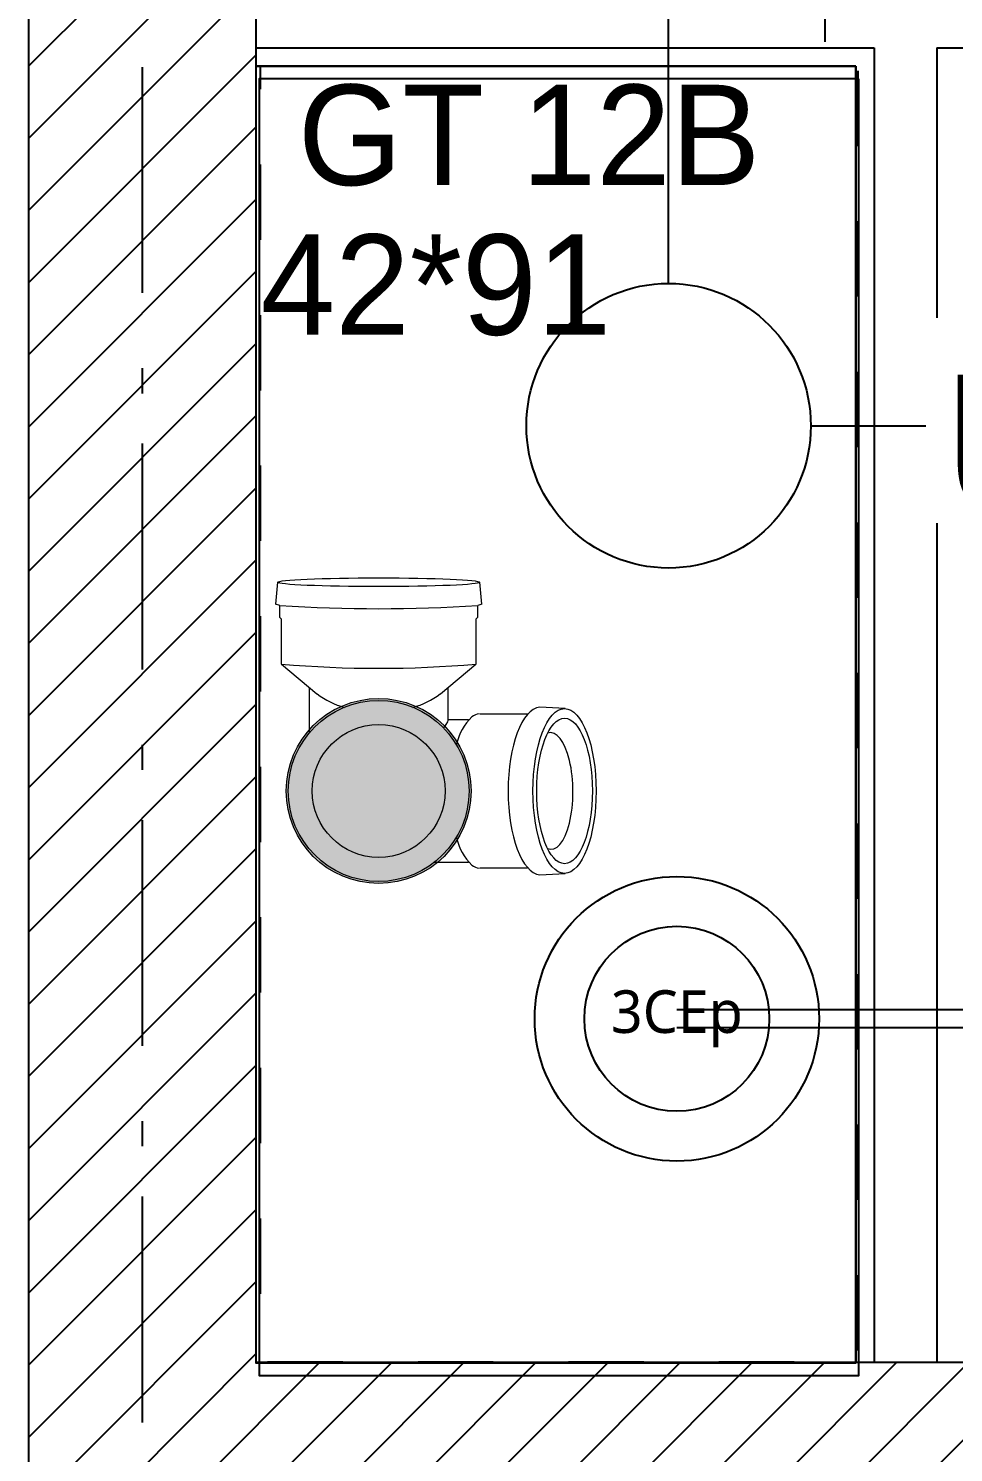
# Model space of a CAD drawing. Header units: centimetres. Extents: x 2191 to 12545, y -680 to 18662.
# Drawn here: x 9812.5 to 9877.5, y 4294 to 4394 of the extents above; entities that cross this region are included whole.
import ezdxf

# ---------------------------------------------------------------- set-up
doc = ezdxf.new("R2010")
doc.units = ezdxf.units.CM
for name, pattern in [('ISO-03', [1.5, 0.6, -0.9]), ('Style de ligne -1', [0.41664, 0.20828, -0.20836]), ('Style de ligne -6', [1.04164, 0.625, -0.20828, 0.06943, -0.13893]), ('VW-01', [0.41656, 0.20828, -0.20828])]:
    doc.linetypes.add(name, pattern=pattern)
for name, color, linetype in [('B Aménagement intérieur', 252, 'Continuous'), ('B GÈnÈral_Hatch', 252, 'Continuous'), ('B Général', 252, 'Continuous'), ('C ANNOTATIONS-niveaux', 252, 'Continuous'), ('C ANNOTATIONS-prestations', 252, 'Continuous'), ('C ANNOTATIONS-textes-numérotation gaine', 252, 'ISO-03'), ('F REMPLISSAGE-vert clair', 252, 'Continuous'), ('F REMPLISSAGE-vert foncé', 252, 'Continuous'), ('prlm-CHAUFF', 4, 'Continuous'), ('prlm-EAU-CHU', 42, 'Continuous'), ('prlm-EAU-EUEV', 25, 'Continuous'), ('prlm-GT', 242, 'Continuous'), ('prlm-VMC', 93, 'Continuous')]:
    doc.layers.add(name, color=color, linetype=linetype)
doc.layers.add('prlm-ELEC-CFO', color=1, linetype='Continuous', lineweight=25)
doc.styles.add('Eurostile', font='Eurosti.TTF')
doc.styles.add('prlm-chauff', font='trebucbi.ttf', dxfattribs={"height": 18})
doc.styles.add('prlm-elec-cfo', font='comic.ttf', dxfattribs={"height": 12})
pattern_1 = [(45, (0, 0), (2.4253472, -2.6458333), [])]

# ---------------------------------------------------------------- blocks, each defined once
blk = doc.blocks.new('B 70.VMC')
at = {"layer": 'B Général', "linetype": 'Style de ligne -1', "ltscale": 25.4}
blk.add_line((0, 10.77), (0, 17), dxfattribs=at)
at = {"layer": 'B Général', "linetype": 'Continuous', "flags": 128}
blk.add_lwpolyline([(0, 10.77), (-8.34, -6.52), (8.34, -6.52)], close=True, dxfattribs=at)
at = {"layer": 'C ANNOTATIONS-prestations', "insert": (-7.15, -7.39), "char_height": 4.706, "attachment_point": 1, "line_spacing_factor": 0.894142, "style": 'Eurostile'}
blk.add_mtext('VMC', dxfattribs=at)
blk = doc.blocks.new('B 70.T2 S307 (2D)')
at = {"layer": 'B Général', "linetype": 'Continuous'}
for p, q in [((-361.57, -200.48), (-319.39, -200.48)), ((-319.39, -200.48), (-319.39, -291.56))]:
    blk.add_line(p, q, dxfattribs=at)
at = {"layer": 'F REMPLISSAGE-vert clair'}
for p, q in [((-361.57, -199.18), (-318.09, -199.18)), ((-318.09, -199.18), (-318.09, -291.56)), ((-313.69, -199.18), (-273.23, -199.18)), ((-313.69, -199.18), (-313.69, -291.56))]:
    blk.add_line(p, q, dxfattribs=at)
at = {"layer": 'F REMPLISSAGE-vert foncé'}
for p, q in [((-361.57, -199.18), (-318.09, -199.18)), ((-318.09, -199.18), (-318.09, -291.56)), ((-313.69, -199.18), (-273.23, -199.18)), ((-313.69, -199.18), (-313.69, -291.56))]:
    blk.add_line(p, q, dxfattribs=at)
at = {"layer": 'F REMPLISSAGE-vert foncé', "linetype": 'Continuous'}
for p, q in [((-361.57, -200.48), (-319.39, -200.48)), ((-319.39, -200.48), (-319.39, -291.56))]:
    blk.add_line(p, q, dxfattribs=at)
at = {"layer": 'B Général', "xscale": -1, "rotation": 180}
blk.add_blockref('B 70.VMC', (-321.57, -182.71), dxfattribs=at)
blk = doc.blocks.new('B 70.Groupe-29-1')
at = {"layer": 'C ANNOTATIONS-textes-numérotation gaine', "linetype": 'VW-01', "ltscale": 25.4, "flags": 128}
blk.add_lwpolyline([(9828.81, 4391.4), (9870.81, 4391.4), (9870.81, 4300.33), (9828.81, 4300.33)], close=True, dxfattribs=at)
at = {"layer": 'C ANNOTATIONS-textes-numérotation gaine', "insert": (9828.8, 4390.1), "char_height": 7.059, "width": 42, "attachment_point": 1, "line_spacing_factor": 0.894142, "style": 'Eurostile'}
blk.add_mtext(' GT 12B\\P42*91', dxfattribs=at)
blk = doc.blocks.new('xi.3cep130-200')
at = {"layer": 'prlm-CHAUFF', "color": 0}
for radius in [10, 6.5]:
    blk.add_circle((0, 0), radius, dxfattribs=at)
at = {"layer": 'prlm-CHAUFF', "color": 0, "insert": (0, 0), "char_height": 3, "width": 9.7815, "attachment_point": 5, "style": 'prlm-chauff'}
blk.add_mtext('\\pxqc;3CEp', dxfattribs=at)
blk = doc.blocks.new('xi.chu')
at = {"layer": 'prlm-EAU-EUEV', "linetype": 'ByBlock', "lineweight": 5}
blk.add_hatch(color=0, dxfattribs=at).paths.add_polyline_path([(6.5, 0, 1), (-6.5, 0, 1)])
at = {"layer": 'prlm-EAU-EUEV', "color": 0, "linetype": 'ByBlock', "lineweight": 5}
blk.add_circle((0, 0), 6.5, dxfattribs=at)
blk = doc.blocks.new('xi.aam22')
at = {"layer": 'prlm-EAU-CHU', "color": 0, "lineweight": 13}
for p, q in [((-5.8, 13.12), (-5.89, 11.33)), ((5.89, 11.33), (5.8, 13.12)), ((-5.41, 10.46), (-5.41, 7.11)), ((5.41, 7.11), (5.41, 10.46)), ((-13.12, 7.25), (-14.67, 7.11)), ((-13.12, 7.25), (-13.03, 6.97)), ((-12.22, 6.97), (-13.03, 6.97)), ((-12.09, 6.85), (-12.22, 6.97)), ((-8.92, 6.85), (-12.09, 6.85)), ((-6.83, 4.34), (-8.91, 6.84)), ((-5, 6.32), (-5, 4.87)), ((5, 3.93), (5, 6.32)), ((-7.27, 4.87), (-4.96, 4.87)), ((-8.91, -6.84), (-6.83, -4.34)), ((-4.09, -4.87), (-7.27, -4.87)), ((-13.03, -6.94), (-13.12, -7.25)), ((-13.03, -6.97), (-12.22, -6.97)), ((-12.22, -6.97), (-12.09, -6.85)), ((-12.09, -6.85), (-8.92, -6.85)), ((-14.67, -7.11), (-13.12, -7.25))]:
    blk.add_line(p, q, dxfattribs=at)
at = {"layer": 'prlm-EAU-CHU', "color": 0, "lineweight": 13, "flags": 128}
blk.add_lwpolyline([(-4.96, 4.87), (-4.86, 4.84), (-4.68, 4.73), (-4.43, 4.56)], dxfattribs=at)
at = {"layer": 'prlm-EAU-CHU', "color": 0, "lineweight": 13}
for radius in [6.36, 4.67]:
    blk.add_circle((0, 0), radius, dxfattribs=at)
for centre, radius, start, end in [((-4.48, 7.14), 0.936, 184.6605, 218.1259), ((4.48, 7.14), 0.936, 321.8741, 355.3395), ((-119.65, -0.01), 106.84, 356.281, 3.7477), ((-87.18, 0), 78.56, 354.9975, 5.0025), ((-2.54, 9.09), 3.68, 223.507, 258.776), ((2.54, 9.09), 3.68, 281.224, 316.493), ((-11.68, 0.73), 6.05, 16.1332, 36.5542), ((-11.68, -0.73), 6.05, 323.4458, 343.8668)]:
    blk.add_arc(centre, radius, start, end, dxfattribs=at)
for centre, major_axis, ratio in [((0, 13.07), (5.79, 0), 0.383426), ((0, 13.07), (5.11, 0), 0.383329), ((-14.67, 0), (0, -7.1), 0.043635)]:
    blk.add_ellipse(centre, major_axis=major_axis, ratio=ratio, dxfattribs=at)
for centre, major_axis, ratio, start_param, end_param in [((0, 12.09), (-4.1, -0.03), 0.383971, 2.986035, 6.398097), ((0, 11.41), (-5.89, 0), 0.391508, 0.036281, 3.105311)]:
    blk.add_ellipse(centre, major_axis=major_axis, ratio=ratio, start_param=start_param, end_param=end_param, dxfattribs=at)

msp = doc.modelspace()

# ---------------------------------------------------------------- hatches: boundary and pattern name
at = {"layer": 'B GÈnÈral_Hatch', "linetype": 'Continuous'}
h = msp.add_hatch(dxfattribs=at)
h.set_pattern_fill('50_BETON', color=256, style=0, pattern_type=2)
h.set_pattern_definition(pattern_1)
h.paths.add_polyline_path([(9812.48, 4282.32), (9828.48, 4300.32), (9828.48, 4917.39), (9812.48, 4917.39)])
h = msp.add_hatch(dxfattribs=at)
h.set_pattern_fill('50_BETON', color=256, style=0, pattern_type=2)
h.set_pattern_definition(pattern_1)
h.paths.add_polyline_path([(10086.42, 4300.33), (9828.48, 4300.32), (9812.48, 4282.32), (10086.43, 4282.33)])

# ---------------------------------------------------------------- linework, layer by layer
at = {"layer": 'B Général', "linetype": 'Continuous', "lineweight": 18}
for p, q in [((9812.48, 4917.39), (9812.48, 4282.32)), ((9828.48, 4917.39), (9828.48, 4300.32)), ((9828.48, 4300.32), (10086.42, 4300.33))]:
    msp.add_line(p, q, dxfattribs=at)
at = {"layer": 'B Général', "linetype": 'Continuous'}
for p, q in [((9812.48, 4917.39), (9812.48, 4282.32)), ((9828.48, 4917.39), (9828.48, 4300.32)), ((9828.48, 4300.32), (10086.42, 4300.33))]:
    msp.add_line(p, q, dxfattribs=at)
at = {"layer": 'C ANNOTATIONS-niveaux', "linetype": 'Style de ligne -6', "ltscale": 25.4, "flags": 128}
msp.add_lwpolyline([(9877.41, 5820.39), (9877.41, 5736.89), (9820.48, 5687.89), (9820.48, 3085.39)], dxfattribs=at)
msp.add_lwpolyline([(9877.41, 5820.39), (9877.41, 5736.89), (9820.48, 5687.89), (9820.48, 3085.39)], dxfattribs=at)
at = {"layer": 'prlm-CHAUFF', "ltscale": 50}
for p, q in [((9890.81, 4325.07), (9858.08, 4325.07)), ((9890.81, 4323.82), (9858.08, 4323.82))]:
    msp.add_line(p, q, dxfattribs=at)
at = {"layer": 'prlm-GT', "ltscale": 25}
for points in [[(9870.66, 4391.4), (9828.48, 4391.4), (9828.48, 4300.27), (9870.66, 4300.27)], [(9870.87, 4390.52), (9828.7, 4390.52), (9828.7, 4299.39), (9870.87, 4299.39)]]:
    msp.add_lwpolyline(points, close=True, dxfattribs=at)
at = {"layer": 'prlm-VMC'}
for points in [[(9857.5, 4376.13), (9857.5, 4398.4)], [(9867.5, 4366.13), (9932.09, 4366.13), (9932.09, 4318.06)]]:
    msp.add_lwpolyline(points, dxfattribs=at)
msp.add_circle((9857.5, 4366.13), 10, dxfattribs=at)

# ---------------------------------------------------------------- block references
at = {"layer": 'B Aménagement intérieur'}
msp.add_blockref('B 70.T2 S307 (2D)', (10190.05, 4591.87), dxfattribs=at)
at = {"layer": 'C ANNOTATIONS-textes-numérotation gaine'}
msp.add_blockref('B 70.Groupe-29-1', (0, 0), dxfattribs=at)
at = {"layer": 'prlm-CHAUFF'}
msp.add_blockref('xi.3cep130-200', (9858.08, 4324.45), dxfattribs=at)
at = {"layer": 'prlm-EAU-CHU', "ltscale": 25, "rotation": 270}
msp.add_blockref('xi.aam22', (9837.11, 4340.46), dxfattribs=at)
at = {"layer": 'prlm-EAU-EUEV'}
msp.add_blockref('xi.chu', (9837.11, 4340.46), dxfattribs=at)

# ---------------------------------------------------------------- next in the draw order: texts
at = {"layer": 'prlm-ELEC-CFO', "lineweight": 20, "insert": (9887.94, 4366.41), "char_height": 12, "attachment_point": 5, "line_spacing_factor": 0.8, "style": 'prlm-elec-cfo', "bg_fill": 3, "box_fill_scale": 1.1, "bg_fill_color": 256, "bg_fill_transparency": 0}
msp.add_mtext('uta', dxfattribs=at)

doc.saveas('drawing.dxf')
